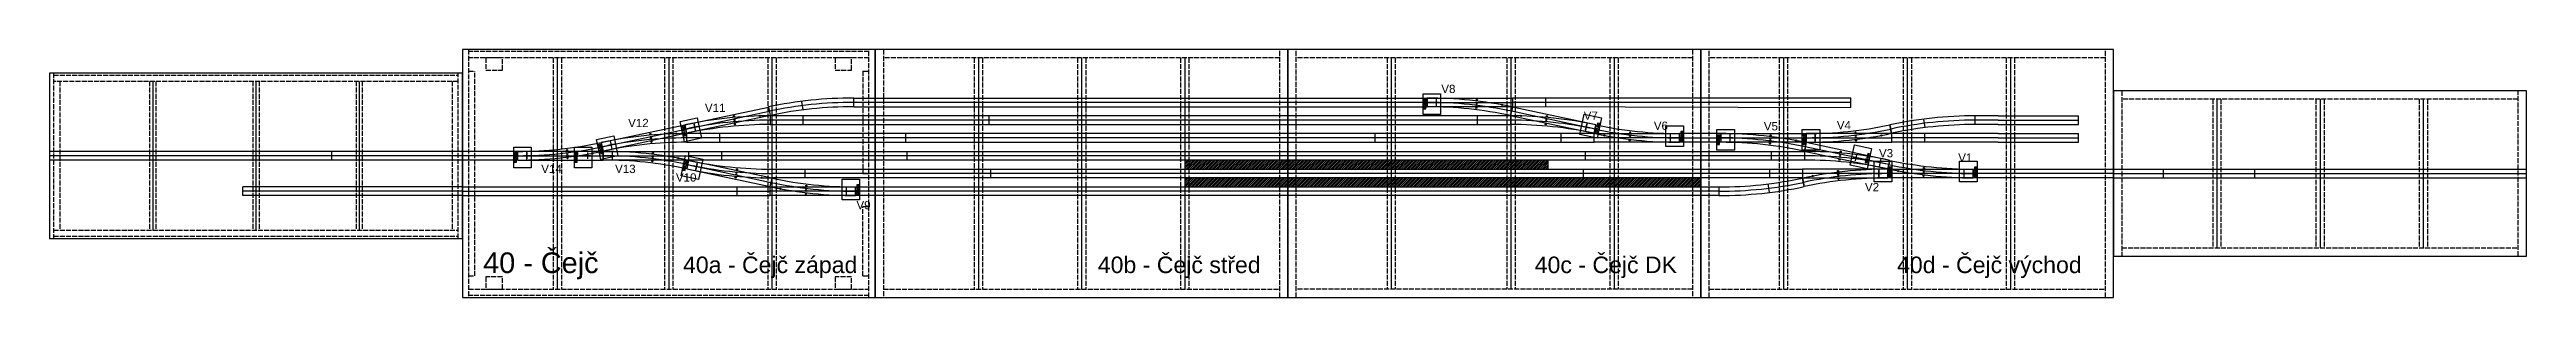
# Model space of a CAD drawing. Header units: millimetres. Extents: x -9 to 5991, y 691 to 1291.
import ezdxf
from ezdxf.enums import TextEntityAlignment as Align

# ---------------------------------------------------------------- set-up
doc = ezdxf.new("R2010")
doc.units = ezdxf.units.MM
doc.linetypes.add('ACAD_ISO02W100', pattern=[15, 12, -3])
doc.layers.get('0').update_dxf_attribs({"color": 2})
for name, color, linetype in [('koleje', 3, 'Continuous'), ('Oblouky', 3, 'Continuous'), ('Osy', 6, 'Continuous'), ('Prestavniky', 96, 'Continuous'), ('pricky', 1, 'ACAD_ISO02W100'), ('Privody', 2, 'Continuous'), ('rastr', 94, 'Continuous'), ('rezani', 2, 'Continuous'), ('TTmoduly', 6, 'Continuous'), ('Vyhybky', 3, 'Continuous')]:
    doc.layers.add(name, color=color, linetype=linetype)
doc.layers.add('Perony', color=220, linetype='Continuous', lineweight=20)
doc.layers.get('rastr').off()
doc.styles.get("Standard").update_dxf_attribs({"font": 'arial.ttf'})

# ---------------------------------------------------------------- blocks, each defined once
blk = doc.blocks.new('Vyhybka12L')
at = {"layer": 'Osy'}
blk.add_line((22, 0), (22, 21), dxfattribs=at)
at = {"layer": 'Privody'}
for centre in [(119.4, 23.8), (119.9, 16.5), (120.1, 11.8), (120.6, 4.5), (182, 16.5)]:
    blk.add_circle(centre, 1.5, dxfattribs=at)
at = {"layer": 'Vyhybky'}
for p, q in [((0, 0), (0, 21)), ((207, 21), (0, 21)), ((0, 10.5), (207, 10.5)), ((0, 0), (207, 0)), ((206.8, 21.7), (202.4, 42.3)), ((207, 0), (207, 21))]:
    blk.add_line(p, q, dxfattribs=at)
for radius in [973.5, 984, 994.5]:
    blk.add_arc((0, 994.5), radius, 270, 282, dxfattribs=at)
blk = doc.blocks.new('Vyhybka12R')
at = {"layer": 'Osy'}
blk.add_line((185, 0), (185, 21), dxfattribs=at)
at = {"layer": 'Privody'}
for centre in [(25, 16.5), (86.4, 4.5), (86.9, 11.8), (87.1, 16.5), (87.6, 23.8)]:
    blk.add_circle(centre, 1.5, dxfattribs=at)
at = {"layer": 'Vyhybky'}
for p, q in [((0, 0), (0, 21)), ((0, 21), (207, 21)), ((207, 10.5), (0, 10.5)), ((207, 0), (0, 0)), ((0.2, 21.7), (4.6, 42.3)), ((207, 0), (207, 21))]:
    blk.add_line(p, q, dxfattribs=at)
for radius in [994.5, 984, 973.5]:
    blk.add_arc((207, 994.5), radius, 258, 270, dxfattribs=at)
blk = doc.blocks.new('Oblouk12')
at = {"layer": 'Oblouky'}
for p, q in [((0, 42.3), (0, 21.3)), ((202.4, 0), (206.8, 20.5))]:
    blk.add_line(p, q, dxfattribs=at)
for radius in [994.5, 984, 973.5]:
    blk.add_arc((0, -952.2), radius, 78, 90, dxfattribs=at)
blk = doc.blocks.new('prestavnik_PeTr')
at = {"layer": 'Osy'}
for p, q in [((39, 29.5), (24, 29.5)), ((31.5, 37), (31.5, 22))]:
    blk.add_line(p, q, dxfattribs=at)
at = {"layer": 'Prestavniky'}
for p, q in [((0, 37.4), (8.2, 37.4)), ((0, 27.4), (8.2, 37.4)), ((8.2, 27.4), (0, 37.4)), ((0, 27.4), (8.2, 27.4)), ((0, 24.1), (6.5, 24.1)), ((6.5, 24.1), (0, 13.9)), ((6.5, 13.9), (0, 24.1)), ((0, 13.9), (6.5, 13.9)), ((6.5, 13.9), (6.5, 24.1)), ((8.2, 27.4), (8.2, 37.4))]:
    blk.add_line(p, q, dxfattribs=at)
at = {"layer": 'Prestavniky', "color": 84}
blk.add_lwpolyline([(0, 50), (42.5, 50), (42.5, 0), (0, 0)], close=True, dxfattribs=at)

msp = doc.modelspace()

# ---------------------------------------------------------------- hatches: boundary and pattern name
at = {"layer": 'Perony'}
h = msp.add_hatch(dxfattribs=at)
h.set_pattern_fill('ANSI31', color=256)
h.paths.add_polyline_path([(2990.5, 1023.6), (2740.5, 1023.6), (2740.5, 1001.6), (2990.5, 1001.6)])
h.paths.add_polyline_path([(3620.9, 1023.6), (2990.5, 1023.6), (2990.5, 1001.6), (3620.9, 1001.6)])
h = msp.add_hatch(dxfattribs=at)
h.set_pattern_fill('ANSI31', color=256)
h.paths.add_polyline_path([(2990.5, 980.6), (2740.5, 980.6), (2740.5, 958.8), (2990.5, 958.8)])
h.paths.add_polyline_path([(3990.5, 980.6), (2990.5, 980.6), (2990.5, 958.8), (3990.5, 958.8)])

# ---------------------------------------------------------------- linework, layer by layer
at = {"layer": 'koleje'}
for p, q in [((1938.6, 1173.6), (3327.3, 1173.6)), ((3327.3, 1163.1), (1938.6, 1163.1)), ((1938.6, 1152.6), (3327.3, 1152.6)), ((3534.2, 1163.4), (4354.2, 1163.4)), ((3534.3, 1173.9), (4354.2, 1173.9)), ((3534.3, 1152.9), (4354.2, 1150.6)), ((4354.2, 1150.6), (4354.2, 1173.9)), ((3731.9, 1087.7), (1533.7, 1087.7)), ((3529.7, 1130.6), (1736.2, 1130.6)), ((3529.7, 1120.1), (1736.2, 1120.1)), ((1736.2, 1109.7), (3529.7, 1109.8)), ((4038.9, 1087.6), (3938.9, 1087.6)), ((4710.5, 1087.7), (4452.9, 1087.7)), ((4710.5, 1130.8), (4655.1, 1130.8)), ((4710.5, 1119.9), (4655.1, 1120.2)), ((4710.5, 1109.8), (4655.1, 1109.8)), ((4710.5, 1130.8), (4905, 1130.8)), ((4710.5, 1119.9), (4905, 1120.3)), ((4710.5, 1109.8), (4905, 1109.8)), ((4710.5, 1087.7), (4905, 1087.7)), ((4905, 1109.8), (4905, 1130.8)), ((4905, 1066.7), (4905, 1087.7)), ((990.5, 1044.6), (-9.5, 1044.6)), ((990.5, 1034.1), (-9.5, 1034.1)), ((990.5, 1023.6), (-9.5, 1023.6)), ((1124.5, 1044.6), (990.5, 1044.6)), ((1124.5, 1034.1), (990.5, 1034.1)), ((1124.5, 1023.6), (990.5, 1023.6)), ((3731.9, 1077.1), (1533.7, 1077.1)), ((1533.7, 1066.7), (3731.9, 1066.7)), ((1538.5, 1044.6), (4241.4, 1044.6)), ((4241.4, 1034.1), (1538.5, 1034.1)), ((4241.3, 1023.6), (1538.5, 1023.6)), ((3938.9, 1077.1), (4038.9, 1077.1)), ((4038.9, 1066.6), (3938.9, 1066.6)), ((4710.5, 1077.2), (4452.9, 1077.2)), ((4710.5, 1066.7), (4452.9, 1066.7)), ((4710.5, 1077.2), (4905, 1077.2)), ((4710.5, 1066.7), (4905, 1066.7)), ((1740.7, 1001.6), (4236.5, 1001.6)), ((4236.5, 991.1), (1740.7, 991.1)), ((4236.5, 980.6), (1740.7, 980.6)), ((4650.5, 1001.6), (4990.5, 1001.6)), ((4990.5, 991.1), (4650.5, 991.1)), ((4990.5, 980.6), (4650.5, 980.6)), ((4990.5, 1001.6), (5990.5, 1001.6)), ((4990.5, 991.1), (5990.5, 991.1)), ((4990.5, 980.6), (5990.5, 980.6)), ((990.5, 958.6), (458.9, 958.6)), ((458.9, 937.5), (458.9, 958.6)), ((990.5, 948.1), (458.9, 948.1)), ((990.5, 937.6), (458.9, 937.5)), ((990.5, 958.6), (1736.2, 958.6)), ((990.5, 948.1), (1736.2, 948.1)), ((990.5, 937.6), (1736.2, 937.6)), ((1943.2, 958.8), (4034.3, 958.8)), ((4034.3, 948.1), (1943.2, 948.1)), ((4034.3, 937.6), (1943.2, 937.6))]:
    msp.add_line(p, q, dxfattribs=at)
at = {"layer": 'Osy'}
for p, q in [((1220.5, 1271.1), (1220.5, 711.1)), ((1490.5, 1271.1), (1490.5, 711.1)), ((1740.5, 1271.1), (1740.5, 711.1)), ((2240.5, 1271.1), (2240.5, 711.1)), ((2490.5, 1271.1), (2490.5, 711.1)), ((2740.5, 1271.1), (2740.5, 711.1)), ((3240.5, 1271.1), (3240.5, 711.1)), ((3530.5, 1271.1), (3530.5, 711.1)), ((3780.5, 1271.1), (3780.5, 711.1)), ((4190.5, 1271.1), (4190.5, 711.1)), ((4490.5, 1271.1), (4490.5, 711.1)), ((4740.5, 1271.1), (4740.5, 711.1)), ((240.5, 1214.1), (240.5, 854.1)), ((490.5, 1214.1), (490.5, 854.1)), ((740.5, 1214.1), (740.5, 854.1)), ((5240.5, 1171.1), (5240.5, 811.1)), ((5490.5, 1171.1), (5490.5, 811.1)), ((5740.5, 1171.1), (5740.5, 811.1))]:
    msp.add_line(p, q, dxfattribs=at)
at = {"layer": 'Perony'}
for points in [[(3620.9, 1023.7), (2740.5, 1023.7), (2740.5, 1001.6), (3620.9, 1001.6)], [(3990.5, 980.6), (2740.5, 980.6), (2740.5, 958.8), (3990.5, 958.8)]]:
    msp.add_lwpolyline(points, close=True, dxfattribs=at)
at = {"layer": 'pricky'}
for p, q in [((1005.5, 1291.1), (1005.5, 691.1)), ((1975.5, 1286.1), (1005.5, 1286.1)), ((1975.5, 1271.1), (1005.5, 1271.1)), ((1210.5, 1271.1), (1210.5, 711.1)), ((1230.5, 1271.1), (1230.5, 711.1)), ((1480.5, 1271.1), (1480.5, 711.1)), ((1500.5, 1271.1), (1500.5, 711.1)), ((1730.5, 1271.1), (1730.5, 711.1)), ((1750.5, 1271.1), (1750.5, 711.1)), ((1975.5, 691.1), (1975.5, 1291.1)), ((2010.5, 1291.1), (2010.5, 691.1)), ((2970.5, 1271.1), (2010.5, 1271.1)), ((2230.5, 1271.1), (2230.5, 711.1)), ((2250.5, 1271.1), (2250.5, 711.1)), ((2480.5, 1271.1), (2480.5, 711.1)), ((2500.5, 1271.1), (2500.5, 711.1)), ((2730.5, 1271.1), (2730.5, 711.1)), ((2750.5, 1271.1), (2750.5, 711.1)), ((2970.5, 691.1), (2970.5, 1291.1)), ((3010.5, 691.1), (3010.5, 1291.1)), ((3970.5, 1271.1), (3010.5, 1271.1)), ((3230.5, 1271.1), (3230.5, 711.1)), ((3250.5, 1271.1), (3250.5, 711.1)), ((3520.5, 1271.1), (3520.5, 711.1)), ((3540.5, 1271.1), (3540.5, 711.1)), ((3770.5, 1271.1), (3770.5, 711.1)), ((3790.5, 1271.1), (3790.5, 711.1)), ((3970.5, 1291.1), (3970.5, 691.1)), ((4010.5, 691.1), (4010.5, 1291.1)), ((4970.5, 1271.1), (4010.5, 1271.1)), ((4180.5, 1271.1), (4180.5, 711.1)), ((4200.5, 1271.1), (4200.5, 711.1)), ((4480.5, 1271.1), (4480.5, 711.1)), ((4500.5, 1271.1), (4500.5, 711.1)), ((4730.5, 1271.1), (4730.5, 711.1)), ((4750.5, 1271.1), (4750.5, 711.1)), ((4970.5, 691.1), (4970.5, 1291.1)), ((0.5, 1234.1), (0.5, 834.1)), ((0.5, 1229.1), (980.5, 1229.1)), ((980.5, 1214.1), (0.5, 1214.1)), ((15.5, 1214.1), (15.5, 854.1)), ((233, 1214.1), (233, 854.1)), ((248, 1214.1), (248, 854.1)), ((483, 1214.1), (483, 854.1)), ((498, 1214.1), (498, 854.1)), ((733, 1214.1), (733, 854.1)), ((748, 1214.1), (748, 854.1)), ((965.5, 1214.1), (965.5, 854.1)), ((980.5, 834.1), (980.5, 1234.1)), ((1005.5, 1239.1), (1020.5, 1239.1)), ((1020.5, 743.1), (1020.5, 1239.1)), ((1960.5, 1239.1), (1960.5, 991.1)), ((1960.5, 1239.1), (1975.5, 1239.1)), ((5010.5, 1191.1), (5010.5, 791.1)), ((5970.5, 1171.1), (5010.5, 1171.1)), ((5230.5, 1171.1), (5230.5, 811.1)), ((5250.5, 1171.1), (5250.5, 811.1)), ((5480.5, 1171.1), (5480.5, 811.1)), ((5500.5, 1171.1), (5500.5, 811.1)), ((5730.5, 1171.1), (5730.5, 811.1)), ((5750.5, 1171.1), (5750.5, 811.1)), ((5970.5, 791.1), (5970.5, 1191.1)), ((1960.5, 991.1), (1975.5, 991.1)), ((1960.5, 743.1), (1960.5, 911.1)), ((1960.5, 911.1), (1975.5, 911.1)), ((0.5, 854.1), (980.5, 854.1)), ((0.5, 839.1), (980.5, 839.1)), ((5010.5, 811.1), (5970.5, 811.1)), ((1005.5, 743.1), (1020.5, 743.1)), ((1960.5, 743.1), (1975.5, 743.1)), ((1005.5, 711.1), (1975.5, 711.1)), ((1975.5, 696.1), (1005.5, 696.1)), ((2010.5, 711.1), (2970.5, 711.1)), ((3970.5, 711.1), (3010.5, 711.1)), ((4010.5, 711.1), (4970.5, 711.1))]:
    msp.add_line(p, q, dxfattribs=at)
for points in [[(1047.5, 1241.1), (1087.5, 1241.1), (1087.5, 1271.1), (1047.5, 1271.1)], [(1893.5, 1241.1), (1933.5, 1241.1), (1933.5, 1271.1), (1893.5, 1271.1)], [(1047.5, 711.1), (1087.5, 711.1), (1087.5, 741.1), (1047.5, 741.1)], [(1893.5, 711.1), (1933.5, 711.1), (1933.5, 741.1), (1893.5, 741.1)]]:
    msp.add_lwpolyline(points, close=True, dxfattribs=at)
at = {"layer": 'rezani'}
for p, q in [((1815.7, 1144.8), (1812.8, 1165.7)), ((3327.3, 1173.8), (3327.3, 1152.8)), ((3529.6, 1131.3), (3534, 1151.8)), ((3614.3, 1173.7), (3614.3, 1152.5)), ((1613.9, 1066.6), (1613.9, 1087.5)), ((1816.3, 1109.6), (1816.3, 1130.6)), ((2063.9, 1087.5), (2063.9, 1066.7)), ((2266.3, 1109.7), (2266.3, 1130.6)), ((2990.5, 1109.8), (2990.5, 1130.8)), ((3202, 1066.7), (3202, 1087.7)), ((3449.8, 1109.7), (3449.8, 1130.7)), ((3652, 1066.7), (3652, 1087.7)), ((3990.5, 1066.6), (3990.5, 1087.6)), ((4533.7, 1102.1), (4530.8, 1122.9)), ((4532.8, 1066.7), (4532.8, 1087.7)), ((674.5, 1023.6), (674.5, 1044.6)), ((1124.5, 1023.6), (1124.5, 1044.6)), ((1331.3, 1045.4), (1326.9, 1065.9)), ((1618.4, 1044.6), (1618.4, 1023.6)), ((2068.4, 1023.7), (2068.4, 1044.6)), ((3711.4, 1023.7), (3711.4, 1044.6)), ((4161.4, 1023.7), (4161.4, 1044.6)), ((4245.6, 1065.9), (4241.3, 1045.4)), ((1736.4, 959.3), (1740.8, 979.8)), ((1820.5, 1001.4), (1820.5, 980.5)), ((2270.5, 980.5), (2270.5, 1001.6)), ((3706.6, 980.7), (3706.6, 1001.6)), ((4152.8, 965.9), (4155.7, 945.1)), ((4156.6, 1001.5), (4156.6, 980.5)), ((4650.5, 1001.6), (4650.5, 980.6)), ((5111.6, 980.6), (5111.6, 1001.6)), ((5332.1, 1001.6), (5332.1, 980.6)), ((1656.1, 937.6), (1656.1, 958.6)), ((1943.2, 937.5), (1943.2, 958.5))]:
    msp.add_line(p, q, dxfattribs=at)
at = {"layer": 'TTmoduly'}
for points in [[(990.5, 691.1), (1990.5, 691.1), (1990.5, 1291.1), (990.5, 1291.1)], [(2990.5, 1291.1), (1990.5, 1291.1), (1990.5, 691.1), (2990.5, 691.1)], [(2990.5, 691.1), (3990.5, 691.1), (3990.5, 1291.1), (2990.5, 1291.1)], [(3990.5, 691.1), (4990.5, 691.1), (4990.5, 1291.1), (3990.5, 1291.1)], [(-9.5, 834.1), (990.5, 834.1), (990.5, 1234.1), (-9.5, 1234.1)], [(4990.5, 791.1), (5990.5, 791.1), (5990.5, 1191.1), (4990.5, 1191.1)]]:
    msp.add_lwpolyline(points, close=True, dxfattribs=at)

# ---------------------------------------------------------------- block references
for name, p, rotation in [('Vyhybka12R', (1731.9, 1152), 192.0077643751258), ('Vyhybka12R', (3534.2, 1173.7), 180), ('Vyhybka12L', (3736.5, 1108.9), 167.9922353410079), ('Vyhybka12R', (1529.4, 1109), 192.0077643751258), ('Vyhybka12R', (4245.9, 1087.6), 180), ('Vyhybka12R', (1538.5, 1044.6), 180), ('Vyhybka12L', (1533.9, 1002.3), 347.988352940545), ('Vyhybka12L', (4448.1, 1022.9), 167.9922353410079), ('Vyhybka12L', (4443.5, 1001.6), 180)]:
    msp.add_blockref(name, p, dxfattribs=dict(rotation=rotation))
for name, p in [('Vyhybka12R', (3731.9, 1066.6)), ('Vyhybka12L', (4245.9, 1066.6)), ('Vyhybka12L', (1124.5, 1023.6)), ('Vyhybka12R', (4443.5, 980.6)), ('Vyhybka12R', (1736.2, 937.5))]:
    msp.add_blockref(name, p)
at = {"layer": 'koleje'}
for name, p, rotation in [('Oblouk12', (1740.6, 1110.7), 11.99132833159521), ('prestavnik_PeTr', (1325.9, 1024.8), 11.99132804769986), ('prestavnik_PeTr', (1528.4, 1067.9), 11.99132804769986), ('prestavnik_PeTr', (3749.7, 1125.5), 167.9922353410069), ('prestavnik_PeTr', (3948.4, 1106.6), 180), ('prestavnik_PeTr', (1520.7, 985.7), 347.9883529405453), ('prestavnik_PeTr', (4404.1, 1051.6), 167.9922353410094), ('prestavnik_PeTr', (4453, 1020.6), 180), ('prestavnik_PeTr', (4660, 1020.6), 180), ('prestavnik_PeTr', (1952.7, 977.5), 180)]:
    msp.add_blockref(name, p, dxfattribs=dict(at, rotation=rotation))
for p in [(3317.7, 1133.7), (4029.4, 1047.6), (4236.4, 1047.6), (1115, 1004.6), (1262, 1004.6)]:
    msp.add_blockref('prestavnik_PeTr', p, dxfattribs=at)
at = {"layer": 'rastr', "linetype": 'Continuous'}
for p, rotation in [((4457.1, 1067.6), 11.99132832220041), ((4232.3, 1000.7), 191.9913283315602)]:
    msp.add_blockref('Oblouk12', p, dxfattribs=dict(at, rotation=rotation))

# ---------------------------------------------------------------- texts
at = {"layer": 'TTmoduly'}
msp.add_text('40 - Čejč', height=50, dxfattribs=at).set_placement((1040.9, 750))
for s, p in [('40a - Čejč západ', (1947.4, 750)), ('40b - Čejč střed', (2924.2, 750)), ('40c - Čejč DK', (3932.8, 750)), ('40d - Čejč východ', (4913.1, 750))]:
    msp.add_text(s, height=40, dxfattribs=at).set_placement(p, align=Align.RIGHT)
at = {"layer": 'Vyhybky', "char_height": 20, "attachment_point": 1}
for s, insert in [('V8', (3361.9, 1205.9)), ('V11', (1578.1, 1159.9)), ('V7', (3706.9, 1141.1)), ('V12', (1392.1, 1123.4)), ('V6', (3876.7, 1116.7)), ('V5', (4143.2, 1115.4)), ('V4', (4320, 1118.2)), ('V3', (4422.1, 1050.2)), ('V1', (4614, 1039.5)), ('V14', (1181.6, 1012.3)), ('V13', (1360.5, 1012.3)), ('V10', (1507.8, 991.5)), ('V2', (4388.1, 968.1)), ('V9', (1945.2, 924.6))]:
    msp.add_mtext_dynamic_manual_height_columns(s, width=25.632, gutter_width=12.5, heights=[0], dxfattribs=dict(at, insert=insert))

doc.saveas('drawing.dxf')
